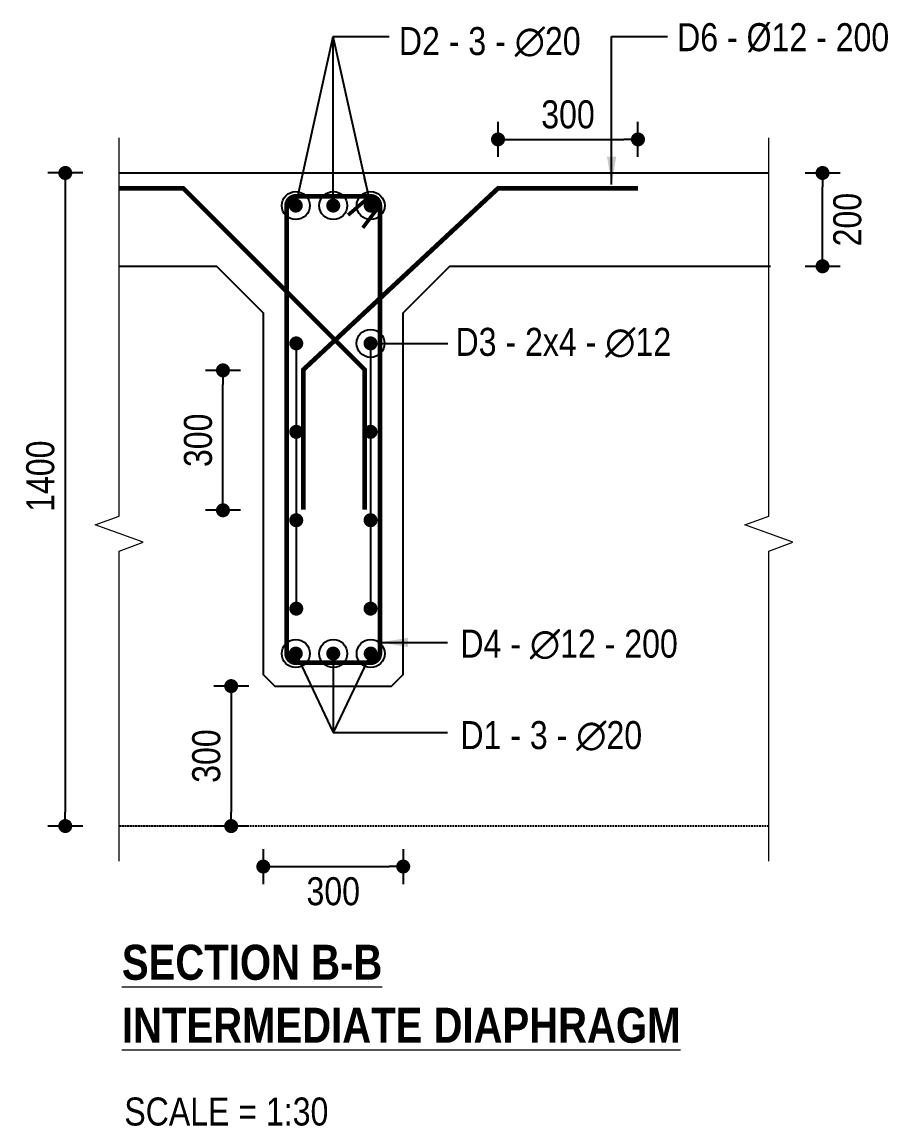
# Model space of a CAD drawing. Header units: millimetres. Extents: x 95937 to 362296, y -118999 to 39765.
# Drawn here: x 126466 to 128322, y 18220 to 20586 of the extents above; entities that cross this region are included whole.
import ezdxf

# ---------------------------------------------------------------- set-up
doc = ezdxf.new("R2010")
doc.units = ezdxf.units.MM
doc.header["$LTSCALE"] = 0.2
doc.header["$PDMODE"] = 2
doc.linetypes.add('HIDDEN', pattern=[9.525, 6.35, -3.175])
for name, color, linetype, lineweight in [('Ber', 12, 'Continuous', 35), ('Ber Dot', 12, 'Continuous', 30), ('Dim Arrow', 150, 'Continuous', 9), ('Dim Arrow @ 30', 150, 'Continuous', 9), ('DIMS', 150, 'Continuous', 9), ('DIMS @ 30', 150, 'Continuous', 9), ('Section Marks', 7, 'Continuous', 15), ('Text_Normal @ 30', 7, 'Continuous', 25), ('Text_Title @ 30', 1, 'Continuous', 20)]:
    doc.layers.add(name, color=color, linetype=linetype, lineweight=lineweight)
doc.layers.add('Deck Slab', color=200, linetype='Continuous')
doc.layers.add('Girder Line', color=200, linetype='Continuous')
doc.layers.add('Defpoints @ 30', color=7, linetype='Continuous', plot=False)
doc.styles.add('SWIS_B_T', font='swisscb.ttf', dxfattribs={"height": 2.5})
doc.styles.add('SWIS_R_N', font='swissc.ttf', dxfattribs={"height": 2})
doc.dimstyles.new('Closed_Arrow', dxfattribs={"dimtxt": 2, "dimasz": 2, "dimexe": 1.25, "dimexo": 0.75, "dimgap": 0.75, "dimtad": 2, "dimdec": 0, "dimzin": 0, "dimdsep": 46, "dimtxsty": 'SWIS_R_N', "dimblk": 'DOT', "dimcen": 0.5, "dimadec": 0, "dimazin": 0, "dimtfac": 1, "dimtdec": 0, "dimtofl": 0, "dimtmove": 0, "dimatfit": 3, "dimfxl": 1.25, "dimfxlon": 1, "dimtolj": 1, "dimtzin": 0, "dimarcsym": 0})
doc.dimstyles.new('Dot_Anno', dxfattribs={"dimtxt": 2, "dimasz": 1, "dimexe": 1.25, "dimexo": 0.75, "dimgap": 0.75, "dimtad": 2, "dimdec": 0, "dimzin": 0, "dimdsep": 46, "dimtxsty": 'SWIS_R_N', "dimblk": 'DOT', "dimcen": 0.5, "dimadec": 0, "dimazin": 0, "dimtfac": 1, "dimtdec": 0, "dimtofl": 0, "dimtmove": 0, "dimatfit": 3, "dimfxl": 1.25, "dimfxlon": 1, "dimtolj": 1, "dimtzin": 0, "dimarcsym": 0})
doc.dimstyles.new('Dot_Blanck', dxfattribs={"dimtxt": 2, "dimasz": 2, "dimexe": 1.25, "dimexo": 0.75, "dimgap": 0.75, "dimtad": 2, "dimdec": 0, "dimzin": 0, "dimdsep": 46, "dimtxsty": 'SWIS_R_N', "dimblk": 'DOT', "dimcen": 0.5, "dimadec": 0, "dimazin": 0, "dimtfac": 1, "dimtdec": 0, "dimtofl": 0, "dimtmove": 0, "dimatfit": 3, "dimldrblk": 'DOTBLANK', "dimfxl": 1.25, "dimfxlon": 1, "dimtolj": 1, "dimtzin": 0, "dimarcsym": 0})

# ---------------------------------------------------------------- blocks, each defined once
blk = doc.blocks.new('_Dot')
at = {"color": 0, "linetype": 'ByBlock', "lineweight": -2}
blk.add_line((-0.5, 0), (-1, 0), dxfattribs=at)
at = {"color": 0, "linetype": 'ByBlock', "const_width": 0.5}
blk.add_lwpolyline([(-0.25, 0, 1), (0.25, 0, 1)], format="xyb", close=True, dxfattribs=at)
blk = doc.blocks.new('*D212')
at = {"layer": 'Defpoints', "color": 0, "transparency": 16777216}
for p in [(128070.4, 20262.8), (128182.3, 20262.8), (128070.4, 20062.8)]:
    blk.add_point(p, dxfattribs=at)
at = {"layer": 'DIMS', "color": 0, "lineweight": -2, "transparency": 16777216}
for p, q in [((128144.8, 20262.8), (128219.8, 20262.8)), ((128182.3, 20092.8), (128182.3, 20232.8)), ((128144.8, 20062.8), (128219.8, 20062.8))]:
    blk.add_line(p, q, dxfattribs=at)
at = {"layer": 'DIMS', "color": 0, "lineweight": -2, "transparency": 16777216, "xscale": 30, "yscale": 30, "zscale": 30}
for p, rotation in [((128182.3, 20262.8), 90), ((128182.3, 20062.8), 270)]:
    blk.add_blockref('_Dot', p, dxfattribs=dict(at, rotation=rotation))
at = {"layer": 'DIMS', "color": 0, "transparency": 16777216, "insert": (128235.7, 20162.8), "char_height": 60, "attachment_point": 5, "rotation": 90, "style": 'SWIS_R_N'}
blk.add_mtext('\\A1;200', dxfattribs=at)
blk = doc.blocks.new('*D196')
at = {"layer": 'Defpoints', "color": 0, "transparency": 16777216}
for p in [(127008.3, 19162.8), (126914.5, 18862.8), (126983.3, 18862.8)]:
    blk.add_point(p, dxfattribs=at)
at = {"layer": 'DIMS', "color": 0, "lineweight": -2, "transparency": 16777216}
for p, q in [((126952, 19162.8), (126877, 19162.8)), ((126914.5, 19132.8), (126914.5, 18892.8)), ((126952, 18862.8), (126877, 18862.8))]:
    blk.add_line(p, q, dxfattribs=at)
at = {"layer": 'DIMS', "color": 0, "lineweight": -2, "transparency": 16777216, "xscale": 30, "yscale": 30, "zscale": 30}
for p, rotation in [((126914.5, 19162.8), 90), ((126914.5, 18862.8), 270)]:
    blk.add_blockref('_Dot', p, dxfattribs=dict(at, rotation=rotation))
at = {"layer": 'DIMS', "color": 0, "transparency": 16777216, "insert": (126861.3, 19012.8), "char_height": 60, "attachment_point": 5, "rotation": 90, "style": 'SWIS_R_N'}
blk.add_mtext('\\A1;300', dxfattribs=at)
blk = doc.blocks.new('*D198')
at = {"layer": 'Defpoints', "color": 0, "transparency": 16777216}
for p in [(126674.4, 20262.8), (126558.8, 18862.8), (126674.4, 18862.8)]:
    blk.add_point(p, dxfattribs=at)
at = {"layer": 'DIMS', "color": 0, "lineweight": -2, "transparency": 16777216}
for p, q in [((126596.3, 20262.8), (126521.3, 20262.8)), ((126558.8, 20232.8), (126558.8, 18892.8)), ((126596.3, 18862.8), (126521.3, 18862.8))]:
    blk.add_line(p, q, dxfattribs=at)
at = {"layer": 'DIMS', "color": 0, "lineweight": -2, "transparency": 16777216, "xscale": 30, "yscale": 30, "zscale": 30}
for p, rotation in [((126558.8, 20262.8), 90), ((126558.8, 18862.8), 270)]:
    blk.add_blockref('_Dot', p, dxfattribs=dict(at, rotation=rotation))
at = {"layer": 'DIMS', "color": 0, "transparency": 16777216, "insert": (126505.5, 19612.8), "char_height": 60, "attachment_point": 5, "rotation": 90, "style": 'SWIS_R_N'}
blk.add_mtext('\\A1;1400 ', dxfattribs=at)
blk = doc.blocks.new('*D202')
at = {"layer": 'Defpoints', "color": 0, "transparency": 16777216}
for p in [(126983.3, 19187.8), (127283.3, 19187.8), (127283.3, 18776)]:
    blk.add_point(p, dxfattribs=at)
at = {"layer": 'DIMS', "color": 0, "lineweight": -2, "transparency": 16777216}
for p, q in [((126983.3, 18813.5), (126983.3, 18738.5)), ((127283.3, 18813.5), (127283.3, 18738.5)), ((127013.3, 18776), (127253.3, 18776))]:
    blk.add_line(p, q, dxfattribs=at)
at = {"layer": 'DIMS', "color": 0, "lineweight": -2, "transparency": 16777216, "xscale": 30, "yscale": 30, "zscale": 30, "rotation": 180}
blk.add_blockref('_Dot', (126983.3, 18776), dxfattribs=at)
at = {"layer": 'DIMS', "color": 0, "lineweight": -2, "transparency": 16777216, "xscale": 30, "yscale": 30, "zscale": 30}
blk.add_blockref('_Dot', (127283.3, 18776), dxfattribs=at)
at = {"layer": 'DIMS', "color": 0, "transparency": 16777216, "insert": (127133.3, 18722.7), "char_height": 60, "attachment_point": 5, "style": 'SWIS_R_N'}
blk.add_mtext('\\A1;300', dxfattribs=at)
blk = doc.blocks.new('_DotBlank')
at = {"color": 0, "linetype": 'ByBlock', "lineweight": -2}
blk.add_line((-0.5, 0), (-1, 0), dxfattribs=at)
blk.add_circle((0, 0), 0.5, dxfattribs=at)
blk = doc.blocks.new('*U128')
at = {"layer": 'Ber Dot', "ltscale": 20, "const_width": 15}
blk.add_lwpolyline([(-0.2, 7.8, -1), (-0.2, -7.2, -1)], format="xyb", close=True, dxfattribs=at)
blk = doc.blocks.new('*U129')
at = {"layer": 'Dim Arrow', "color": 0, "linetype": 'ByBlock', "lineweight": -2, "transparency": 16777216, "rotation": 90}
for p in [(123348.3, -42823.8), (123348.3, -43013.4), (123348.3, -43202.9), (123348.3, -43392.4)]:
    blk.add_blockref('*U128', p, dxfattribs=at)
blk = doc.blocks.new('*D220')
at = {"layer": 'Defpoints', "color": 0, "transparency": 16777216}
for p in [(127786.6, 20334.8), (127486.6, 20229.9), (127786.6, 20229.9)]:
    blk.add_point(p, dxfattribs=at)
at = {"layer": 'DIMS', "color": 0, "lineweight": -2, "transparency": 16777216}
for p, q in [((127486.6, 20297.3), (127486.6, 20372.3)), ((127786.6, 20297.3), (127786.6, 20372.3)), ((127516.6, 20334.8), (127756.6, 20334.8))]:
    blk.add_line(p, q, dxfattribs=at)
at = {"layer": 'DIMS', "color": 0, "lineweight": -2, "transparency": 16777216, "xscale": 30, "yscale": 30, "zscale": 30, "rotation": 180}
blk.add_blockref('_Dot', (127486.6, 20334.8), dxfattribs=at)
at = {"layer": 'DIMS', "color": 0, "lineweight": -2, "transparency": 16777216, "xscale": 30, "yscale": 30, "zscale": 30}
blk.add_blockref('_Dot', (127786.6, 20334.8), dxfattribs=at)
at = {"layer": 'DIMS', "color": 0, "transparency": 16777216, "insert": (127636.6, 20388.1), "char_height": 60, "attachment_point": 5, "style": 'SWIS_R_N'}
blk.add_mtext('\\A1;300', dxfattribs=at)
blk = doc.blocks.new('*D150')
at = {"layer": 'Defpoints', "color": 0, "transparency": 16777216}
for p in [(126896.9, 19839.7), (127103.4, 19839.7), (127119.7, 19539.7)]:
    blk.add_point(p, dxfattribs=at)
at = {"layer": 'DIMS', "color": 0, "lineweight": -2, "transparency": 16777216}
for p, q in [((126934.4, 19839.7), (126859.4, 19839.7)), ((126896.9, 19569.7), (126896.9, 19809.7)), ((126934.4, 19539.7), (126859.4, 19539.7))]:
    blk.add_line(p, q, dxfattribs=at)
at = {"layer": 'DIMS', "color": 0, "lineweight": -2, "transparency": 16777216, "xscale": 30, "yscale": 30, "zscale": 30}
for p, rotation in [((126896.9, 19839.7), 90), ((126896.9, 19539.7), 270)]:
    blk.add_blockref('_Dot', p, dxfattribs=dict(at, rotation=rotation))
at = {"layer": 'DIMS', "color": 0, "transparency": 16777216, "insert": (126843.6, 19689.7), "char_height": 60, "attachment_point": 5, "rotation": 90, "style": 'SWIS_R_N'}
blk.add_mtext('\\A1;300', dxfattribs=at)
blk = doc.blocks.new('*U107')
at = {"layer": 'Ber Dot', "ltscale": 20, "const_width": 15}
blk.add_lwpolyline([(-0.2, 7.8, -1), (-0.2, -7.2, -1)], format="xyb", close=True, dxfattribs=at)
blk = doc.blocks.new('*U109')
at = {"layer": 'Dim Arrow', "color": 0, "linetype": 'ByBlock', "lineweight": -2, "transparency": 16777216, "rotation": 90}
for p in [(123507.6, -42823.8), (123507.6, -43013.4), (123507.6, -43202.9), (123507.6, -43392.4)]:
    blk.add_blockref('*U107', p, dxfattribs=at)

msp = doc.modelspace()

# ---------------------------------------------------------------- linework, layer by layer
at = {"layer": 'Ber', "ltscale": 20, "const_width": 10}
for points in [[(126674.4, 20229.9), (126811.9, 20229.9), (127200.5, 19841.3), (127200.5, 19541.3)], [(127786.6, 20229.9), (127486.6, 20229.9), (127069.1, 19841), (127069.1, 19541)]]:
    msp.add_lwpolyline(points, dxfattribs=at)
msp.add_lwpolyline([(127053.3, 19212.8), (127213.3, 19212.8, 0.414214), (127233.3, 19232.8), (127233.3, 20192.8, 0.414214), (127213.3, 20212.8), (127053.3, 20212.8, 0.414214), (127033.3, 20192.8), (127033.3, 19232.8, 0.414214)], format="xyb", close=True, dxfattribs=at)
at = {"layer": 'Ber', "ltscale": 20, "const_width": 8}
msp.add_lwpolyline([(127165.1, 20172.5), (127208.6, 20209.8, -0.748669), (127229.9, 20189), (127196.7, 20145.4)], format="xyb", dxfattribs=at)
at = {"layer": 'Ber Dot', "ltscale": 20, "const_width": 15}
for points in [[(127045.5, 20192.9, -1), (127060.5, 20192.9, -1)], [(127125.8, 20192.9, -1), (127140.8, 20192.9, -1)], [(127221.1, 20192.9, 1), (127206.1, 20192.9, 1)], [(127045.5, 19232.6, -1), (127060.5, 19232.6, -1)], [(127140.8, 19232.6, 1), (127125.8, 19232.6, 1)], [(127221.1, 19232.6, 1), (127206.1, 19232.6, 1)]]:
    msp.add_lwpolyline(points, format="xyb", close=True, dxfattribs=at)
at = {"layer": 'Deck Slab'}
msp.add_line((126674.4, 20262.8), (128067.1, 20262.8), dxfattribs=at)
msp.add_lwpolyline([(126674.4, 20062.8), (126883.3, 20062.8), (126983.3, 19962.8), (126983.3, 19187.8), (127008.3, 19162.8), (127258.3, 19162.8), (127283.3, 19187.8), (127283.3, 19962.8), (127383.3, 20062.8), (128070.4, 20062.8)], dxfattribs=at)
at = {"layer": 'Defpoints', "ltscale": 20}
for p, q in [((127053.6, 19897.7), (127053.6, 19329)), ((127213, 19897.7), (127213, 19329))]:
    msp.add_line(p, q, dxfattribs=at)
at = {"layer": 'Girder Line', "linetype": 'HIDDEN', "ltscale": 3}
msp.add_line((128067.1, 18862.8), (126674.4, 18862.8), dxfattribs=at)
at = {"layer": 'Section Marks'}
for points in [[(126674.4, 18787.8), (126674.4, 19452.4), (126725.9, 19471.1), (126622.9, 19508.6), (126674.4, 19527.4), (126674.4, 20337.8)], [(128067.1, 18787.8), (128067.1, 19452.4), (128118.6, 19471.1), (128015.6, 19508.6), (128067.1, 19527.4), (128067.1, 20337.8)]]:
    msp.add_lwpolyline(points, dxfattribs=at)

# ---------------------------------------------------------------- block references
at = {"layer": 'Dim Arrow', "extrusion": (0, 0, -1), "zscale": -1}
msp.add_blockref('*U109', (-250561.3, 62721.5), dxfattribs=at)
at = {"layer": 'Dim Arrow', "xscale": -1}
msp.add_blockref('*U129', (250561.3, 62721.5), dxfattribs=at)

# ---------------------------------------------------------------- texts
at = {"layer": 'Defpoints @ 30', "style": 'SWIS_R_N'}
msp.add_text('SCALE = 1:30', height=60, dxfattribs=at).set_placement((126685.4, 18220.9))
at = {"layer": 'Text_Normal @ 30', "ltscale": 20, "char_height": 60, "attachment_point": 1, "style": 'SWIS_R_N'}
for s, insert in [('D2 - 3 - ∅20', (127274, 20575.6)), ('D6 - %%C12 - 200', (127870.6, 20583.9)), ('D3 - 2x4 - ∅12', (127395.5, 19930.8)), ('D1 - 3 - ∅20 ', (127405.9, 19087.8))]:
    msp.add_mtext(s, dxfattribs=dict(at, insert=insert))
at = {"layer": 'Text_Normal @ 30', "ltscale": 20, "insert": (127405.9, 19283.9), "char_height": 60, "width": 545.816, "attachment_point": 1, "style": 'SWIS_R_N'}
msp.add_mtext('D4 - ∅12 - 200', dxfattribs=at)
at = {"layer": 'Text_Title @ 30', "style": 'SWIS_B_T'}
for s, p in [('%%USECTION B-B', (126680.2, 18533.3)), ('%%UINTERMEDIATE DIAPHRAGM', (126680.2, 18398.4))]:
    msp.add_text(s, height=75, dxfattribs=at).set_placement(p)

# ---------------------------------------------------------------- dimensions: what is measured, and where the dimension line sits
at = {"layer": 'DIMS @ 30'}
for base, p1, p2, picture, middle in [((127786.6, 20334.8), (127486.6, 20229.9), (127786.6, 20229.9), '*D220', (127636.6, 20388.1)), ((127283.3, 18776), (126983.3, 19187.8), (127283.3, 19187.8), '*D202', (127133.3, 18722.7))]:
    dim = msp.add_linear_dim(base=base, p1=p1, p2=p2, dimstyle='Dot_Anno', override={"dimscale": 30, "dimtix": 0, "dimtofl": 0, "dimtmove": 0, "dimatfit": 3}, dxfattribs=at)
    dim.commit()
    dim.dimension.update_dxf_attribs({"geometry": picture, "text_midpoint": middle})
dim = msp.add_linear_dim(base=(126558.8, 18862.8), p1=(126674.4, 20262.8), p2=(126674.4, 18862.8), angle=90, text='<> ', dimstyle='Dot_Anno', override={"dimscale": 30, "dimtix": 0, "dimtofl": 0, "dimtmove": 0, "dimatfit": 3}, dxfattribs=at)
dim.commit()
dim.dimension.update_dxf_attribs({"geometry": '*D198', "text_midpoint": (126558.8, 19612.8), "dimtype": 128})
for base, p1, p2, override, picture, middle in [((128182.3, 20262.8), (128070.4, 20062.8), (128070.4, 20262.8), {"dimscale": 30, "dimtix": 0, "dimtofl": 0, "dimtmove": 0, "dimatfit": 3}, '*D212', (128235.7, 20162.8)), ((126896.9, 19839.7), (127119.7, 19539.7), (127103.4, 19839.7), {"dimscale": 30, "dimtad": 1, "dimtix": 0, "dimtofl": 0, "dimtmove": 0, "dimatfit": 3}, '*D150', (126843.6, 19689.7)), ((126914.5, 18862.8), (127008.3, 19162.8), (126983.3, 18862.8), {"dimscale": 30, "dimtix": 0, "dimtofl": 0, "dimtmove": 0, "dimatfit": 3}, '*D196', (126861.3, 19012.8))]:
    dim = msp.add_linear_dim(base=base, p1=p1, p2=p2, angle=90, dimstyle='Dot_Anno', override=override, dxfattribs=at)
    dim.commit()
    dim.dimension.update_dxf_attribs({"geometry": picture, "text_midpoint": middle})

# ---------------------------------------------------------------- leaders
at = {"layer": 'Dim Arrow @ 30', "ltscale": 20}
for points, dimstyle, override in [([(127053, 20192.9), (127133.3, 20555.3), (127253.5, 20555.3)], 'Dot_Blanck', {"dimscale": 30, "dimtad": 0}), ([(127133.3, 20192.9), (127133.3, 20555.3)], 'Dot_Blanck', {"dimscale": 30, "dimtad": 0}), ([(127213.6, 20192.9), (127133.3, 20555.3)], 'Dot_Blanck', {"dimscale": 30, "dimtad": 0}), ([(127730.1, 20237.8), (127730.1, 20555.3), (127850.1, 20555.3)], 'Closed_Arrow', {"dimscale": 30, "dimtad": 0}), ([(127213.3, 19897.5), (127378.7, 19897.5)], 'Dot_Blanck', {"dimscale": 30, "dimgap": 0.75, "dimtad": 0}), ([(127053, 19232.6), (127133.3, 19063.6), (127378.4, 19063.6)], 'Dot_Blanck', {"dimscale": 30, "dimtad": 0}), ([(127133.3, 19232.6), (127133.3, 19063.6)], 'Dot_Blanck', {"dimscale": 30, "dimtad": 0}), ([(127213.6, 19232.6), (127133.3, 19063.6)], 'Dot_Blanck', {"dimscale": 30, "dimtad": 0}), ([(127233.3, 19256.5), (127378.4, 19256.5)], 'Closed_Arrow', {"dimscale": 30, "dimgap": 0.75, "dimtad": 0})]:
    msp.add_leader(points, dimstyle=dimstyle, override=override, dxfattribs=at)

doc.saveas('drawing.dxf')
